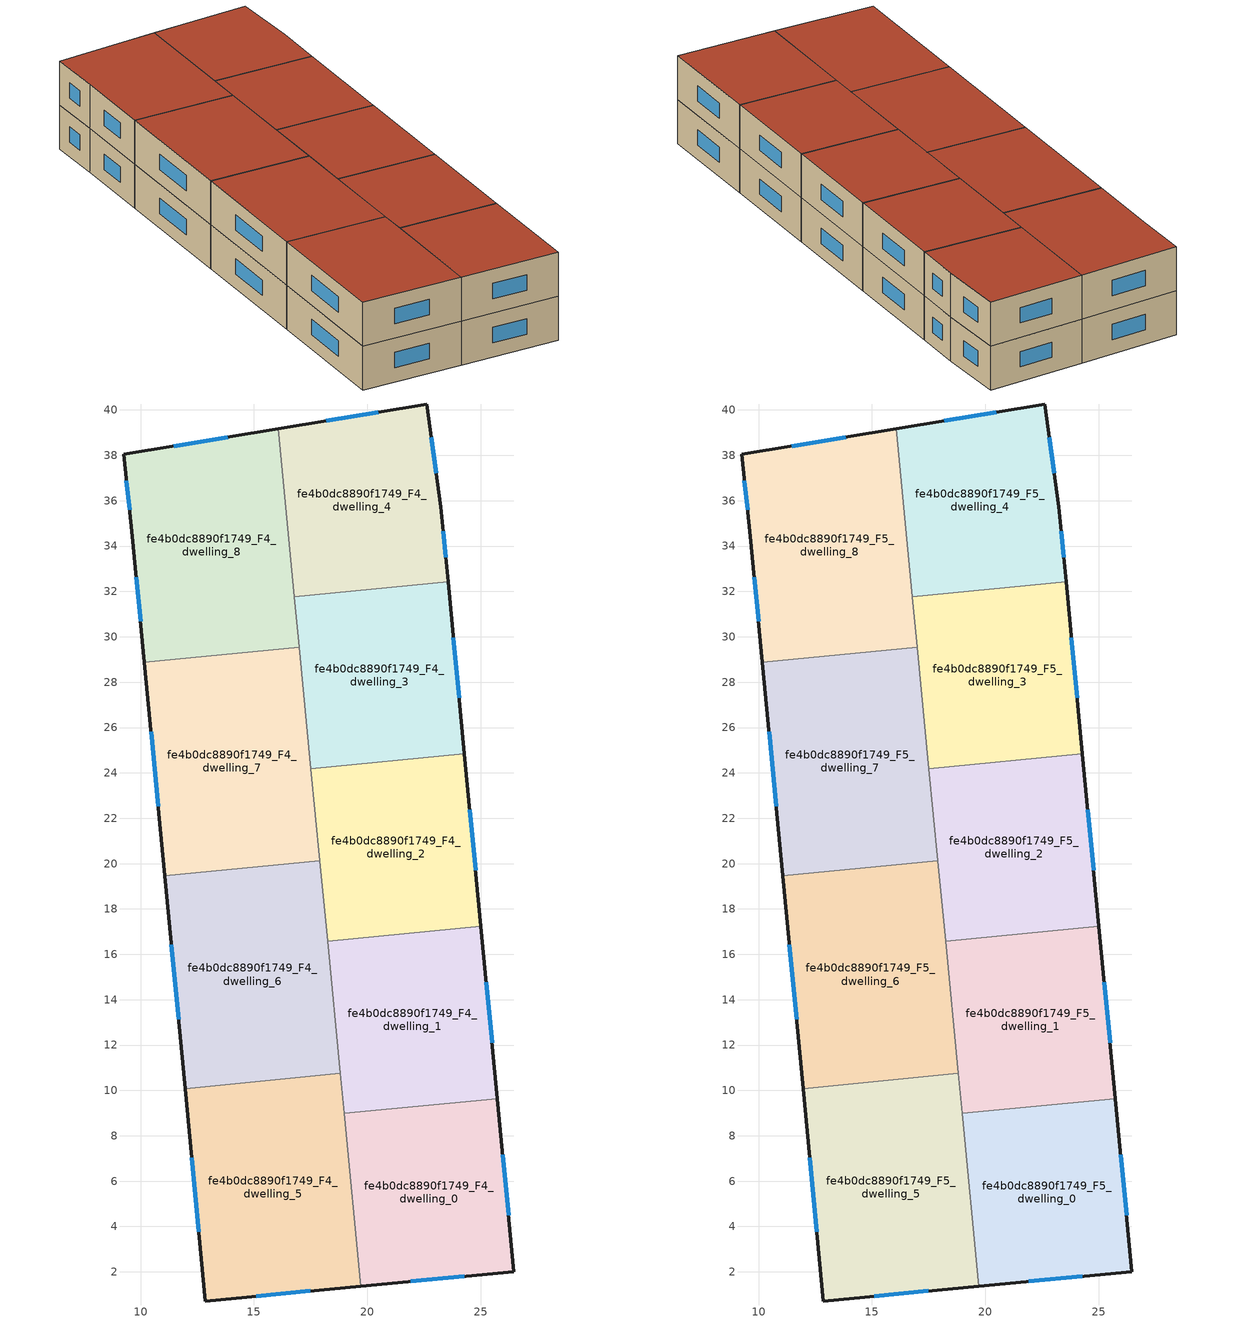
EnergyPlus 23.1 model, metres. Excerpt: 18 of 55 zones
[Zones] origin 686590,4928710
fe4b0dc8890f1749_F4_dwelling_0
 floor to fe4b0dc8890f1749_F3_dwelling_0 (EU_floor_Construction): 25.73,9.63 26.46,2.01 19.72,1.37 18.98,8.98 z12
 wall outside (EU_wall_Construction): 19.72,1.37 26.46,2.01 25.73,9.63 z12:15
 wall to fe4b0dc8890f1749_F4_dwelling_1 (EU_wall_Construction): 25.73,9.63 18.98,8.98 z12:15
 wall to fe4b0dc8890f1749_F4_dwelling_5 (EU_wall_Construction): 18.98,8.98 19.72,1.37 z12:15
 window (EU_Window_Construction): 21.91,1.58 24.27,1.81 / 26.23,4.49 25.97,7.16 z12.98:14.02
fe4b0dc8890f1749_F4_dwelling_1
 floor to fe4b0dc8890f1749_F3_dwelling_1 (EU_floor_Construction): 25.01,17.24 25.73,9.63 18.98,8.98 18.25,16.59 z12
 wall outside (EU_wall_Construction): 25.73,9.63 25.01,17.24 z12:15
 wall to fe4b0dc8890f1749_F4_dwelling_2 (EU_wall_Construction): 25.01,17.24 18.25,16.59 z12:15
 wall to fe4b0dc8890f1749_F4_dwelling_6 (EU_wall_Construction): 18.25,16.59 18.81,10.75 z12:15
 wall to fe4b0dc8890f1749_F4_dwelling_5 (EU_wall_Construction): 18.81,10.75 18.98,8.98 z12:15
 window (EU_Window_Construction): 25.5,12.11 25.24,14.77 z12.98:14.02
fe4b0dc8890f1749_F4_dwelling_2
 floor to fe4b0dc8890f1749_F3_dwelling_2 (EU_floor_Construction): 24.28,24.84 25.01,17.24 18.25,16.59 17.51,24.18 z12
 wall outside (EU_wall_Construction): 25.01,17.24 24.28,24.84 z12:15
 wall to fe4b0dc8890f1749_F4_dwelling_3 (EU_wall_Construction): 24.28,24.84 17.51,24.18 z12:15
 wall to fe4b0dc8890f1749_F4_dwelling_7 (EU_wall_Construction): 17.51,24.18 17.91,20.13 z12:15
 wall to fe4b0dc8890f1749_F4_dwelling_6 (EU_wall_Construction): 17.91,20.13 18.25,16.59 z12:15
 window (EU_Window_Construction): 24.77,19.71 24.52,22.37 z12.98:14.02
fe4b0dc8890f1749_F4_dwelling_3
 floor to fe4b0dc8890f1749_F3_dwelling_3 (EU_floor_Construction): 23.56,32.42 24.28,24.84 17.51,24.18 16.78,31.77 z12
 wall outside (EU_wall_Construction): 24.28,24.84 23.56,32.42 z12:15
 wall to fe4b0dc8890f1749_F4_dwelling_4 (EU_wall_Construction): 23.56,32.42 16.78,31.77 z12:15
 wall to fe4b0dc8890f1749_F4_dwelling_8 (EU_wall_Construction): 16.78,31.77 17,29.54 z12:15
 wall to fe4b0dc8890f1749_F4_dwelling_7 (EU_wall_Construction): 17,29.54 17.51,24.18 z12:15
 window (EU_Window_Construction): 24.05,27.3 23.79,29.96 z12.98:14.02
fe4b0dc8890f1749_F4_dwelling_4
 floor to fe4b0dc8890f1749_F3_dwelling_4 (EU_floor_Construction): 22.61,40.26 23.24,35.73 23.56,32.42 16.78,31.77 16.06,39.18 z12
 wall outside (EU_wall_Construction): 23.56,32.42 23.24,35.73 22.61,40.26 16.06,39.18 z12:15
 wall to fe4b0dc8890f1749_F4_dwelling_8 (EU_wall_Construction): 16.06,39.18 16.78,31.77 z12:15
 window (EU_Window_Construction): 23.46,33.5 23.34,34.66 / 20.48,39.91 18.19,39.53 / 23.04,37.21 22.82,38.79 z12.98:14.02
fe4b0dc8890f1749_F4_dwelling_5
 floor to fe4b0dc8890f1749_F3_dwelling_5 (EU_floor_Construction): 18.81,10.75 19.72,1.37 12.86,0.71 11.97,10.08 z12
 wall outside (EU_wall_Construction): 11.97,10.08 12.86,0.71 19.72,1.37 z12:15
 wall to fe4b0dc8890f1749_F4_dwelling_6 (EU_wall_Construction): 18.81,10.75 11.97,10.08 z12:15
 window (EU_Window_Construction): 15.09,0.93 17.49,1.16 / 12.26,7.04 12.57,3.76 z12.98:14.02
fe4b0dc8890f1749_F4_dwelling_6
 floor to fe4b0dc8890f1749_F3_dwelling_6 (EU_floor_Construction): 17.91,20.13 18.81,10.75 11.97,10.08 11.07,19.47 z12
 wall outside (EU_wall_Construction): 11.07,19.47 11.97,10.08 z12:15
 wall to fe4b0dc8890f1749_F4_dwelling_7 (EU_wall_Construction): 17.91,20.13 11.07,19.47 z12:15
 window (EU_Window_Construction): 11.36,16.42 11.68,13.14 z12.98:14.02
fe4b0dc8890f1749_F4_dwelling_7
 floor to fe4b0dc8890f1749_F3_dwelling_7 (EU_floor_Construction): 17,29.54 17.91,20.13 11.07,19.47 10.17,28.88 z12
 wall outside (EU_wall_Construction): 10.17,28.88 11.07,19.47 z12:15
 wall to fe4b0dc8890f1749_F4_dwelling_8 (EU_wall_Construction): 17,29.54 10.17,28.88 z12:15
 window (EU_Window_Construction): 10.47,25.82 10.78,22.53 z12.98:14.02
fe4b0dc8890f1749_F4_dwelling_8
 floor to fe4b0dc8890f1749_F3_dwelling_8 (EU_floor_Construction): 16.06,39.18 17,29.54 10.17,28.88 9.64,34.43 9.25,38.04 z12
 wall outside (EU_wall_Construction): 16.06,39.18 9.25,38.04 9.64,34.43 10.17,28.88 z12:15
 window (EU_Window_Construction): 9.82,32.63 10,30.68 / 9.38,36.87 9.52,35.61 / 13.85,38.81 11.47,38.41 z12.98:14.02
fe4b0dc8890f1749_F5_dwelling_0
 floor to fe4b0dc8890f1749_F4_dwelling_0 (EU_floor_Construction): 25.73,9.63 26.46,2.01 19.72,1.37 18.98,8.98 z15
 wall outside (EU_wall_Construction): 19.72,1.37 26.46,2.01 25.73,9.63 z15:18
 wall to fe4b0dc8890f1749_F5_dwelling_1 (EU_wall_Construction): 25.73,9.63 18.98,8.98 z15:18
 wall to fe4b0dc8890f1749_F5_dwelling_5 (EU_wall_Construction): 18.98,8.98 19.72,1.37 z15:18
 window (EU_Window_Construction): 21.91,1.58 24.27,1.81 / 26.23,4.49 25.97,7.16 z15.98:17.02
 roof outside (EU_roof_Construction): 26.46,2.01 25.73,9.63 18.98,8.98 19.72,1.37 z18
fe4b0dc8890f1749_F5_dwelling_1
 floor to fe4b0dc8890f1749_F4_dwelling_1 (EU_floor_Construction): 25.01,17.24 25.73,9.63 18.98,8.98 18.25,16.59 z15
 wall outside (EU_wall_Construction): 25.73,9.63 25.01,17.24 z15:18
 wall to fe4b0dc8890f1749_F5_dwelling_2 (EU_wall_Construction): 25.01,17.24 18.25,16.59 z15:18
 wall to fe4b0dc8890f1749_F5_dwelling_6 (EU_wall_Construction): 18.25,16.59 18.81,10.75 z15:18
 wall to fe4b0dc8890f1749_F5_dwelling_5 (EU_wall_Construction): 18.81,10.75 18.98,8.98 z15:18
 window (EU_Window_Construction): 25.5,12.11 25.24,14.77 z15.98:17.02
 roof outside (EU_roof_Construction): 25.73,9.63 25.01,17.24 18.25,16.59 18.98,8.98 z18
fe4b0dc8890f1749_F5_dwelling_2
 floor to fe4b0dc8890f1749_F4_dwelling_2 (EU_floor_Construction): 24.28,24.84 25.01,17.24 18.25,16.59 17.51,24.18 z15
 wall outside (EU_wall_Construction): 25.01,17.24 24.28,24.84 z15:18
 wall to fe4b0dc8890f1749_F5_dwelling_3 (EU_wall_Construction): 24.28,24.84 17.51,24.18 z15:18
 wall to fe4b0dc8890f1749_F5_dwelling_7 (EU_wall_Construction): 17.51,24.18 17.91,20.13 z15:18
 wall to fe4b0dc8890f1749_F5_dwelling_6 (EU_wall_Construction): 17.91,20.13 18.25,16.59 z15:18
 window (EU_Window_Construction): 24.77,19.71 24.52,22.37 z15.98:17.02
 roof outside (EU_roof_Construction): 25.01,17.24 24.28,24.84 17.51,24.18 18.25,16.59 z18
fe4b0dc8890f1749_F5_dwelling_3
 floor to fe4b0dc8890f1749_F4_dwelling_3 (EU_floor_Construction): 23.56,32.42 24.28,24.84 17.51,24.18 16.78,31.77 z15
 wall outside (EU_wall_Construction): 24.28,24.84 23.56,32.42 z15:18
 wall to fe4b0dc8890f1749_F5_dwelling_4 (EU_wall_Construction): 23.56,32.42 16.78,31.77 z15:18
 wall to fe4b0dc8890f1749_F5_dwelling_8 (EU_wall_Construction): 16.78,31.77 17,29.54 z15:18
 wall to fe4b0dc8890f1749_F5_dwelling_7 (EU_wall_Construction): 17,29.54 17.51,24.18 z15:18
 window (EU_Window_Construction): 24.05,27.3 23.79,29.96 z15.98:17.02
 roof outside (EU_roof_Construction): 24.28,24.84 23.56,32.42 16.78,31.77 17.51,24.18 z18
fe4b0dc8890f1749_F5_dwelling_4
 floor to fe4b0dc8890f1749_F4_dwelling_4 (EU_floor_Construction): 22.61,40.26 23.24,35.73 23.56,32.42 16.78,31.77 16.06,39.18 z15
 wall outside (EU_wall_Construction): 23.56,32.42 23.24,35.73 22.61,40.26 16.06,39.18 z15:18
 wall to fe4b0dc8890f1749_F5_dwelling_8 (EU_wall_Construction): 16.06,39.18 16.78,31.77 z15:18
 window (EU_Window_Construction): 23.46,33.5 23.34,34.66 / 20.48,39.91 18.19,39.53 / 23.04,37.21 22.82,38.79 z15.98:17.02
 roof outside (EU_roof_Construction): 23.56,32.42 23.24,35.73 22.61,40.26 16.06,39.18 16.78,31.77 z18
fe4b0dc8890f1749_F5_dwelling_5
 floor to fe4b0dc8890f1749_F4_dwelling_5 (EU_floor_Construction): 18.81,10.75 19.72,1.37 12.86,0.71 11.97,10.08 z15
 wall outside (EU_wall_Construction): 11.97,10.08 12.86,0.71 19.72,1.37 z15:18
 wall to fe4b0dc8890f1749_F5_dwelling_6 (EU_wall_Construction): 18.81,10.75 11.97,10.08 z15:18
 window (EU_Window_Construction): 15.09,0.93 17.49,1.16 / 12.26,7.04 12.57,3.76 z15.98:17.02
 roof outside (EU_roof_Construction): 19.72,1.37 18.81,10.75 11.97,10.08 12.86,0.71 z18
fe4b0dc8890f1749_F5_dwelling_6
 floor to fe4b0dc8890f1749_F4_dwelling_6 (EU_floor_Construction): 17.91,20.13 18.81,10.75 11.97,10.08 11.07,19.47 z15
 wall outside (EU_wall_Construction): 11.07,19.47 11.97,10.08 z15:18
 wall to fe4b0dc8890f1749_F5_dwelling_7 (EU_wall_Construction): 17.91,20.13 11.07,19.47 z15:18
 window (EU_Window_Construction): 11.36,16.42 11.68,13.14 z15.98:17.02
 roof outside (EU_roof_Construction): 18.81,10.75 17.91,20.13 11.07,19.47 11.97,10.08 z18
fe4b0dc8890f1749_F5_dwelling_7
 floor to fe4b0dc8890f1749_F4_dwelling_7 (EU_floor_Construction): 17,29.54 17.91,20.13 11.07,19.47 10.17,28.88 z15
 wall outside (EU_wall_Construction): 10.17,28.88 11.07,19.47 z15:18
 wall to fe4b0dc8890f1749_F5_dwelling_8 (EU_wall_Construction): 17,29.54 10.17,28.88 z15:18
 window (EU_Window_Construction): 10.47,25.82 10.78,22.53 z15.98:17.02
 roof outside (EU_roof_Construction): 17.91,20.13 17,29.54 10.17,28.88 11.07,19.47 z18
fe4b0dc8890f1749_F5_dwelling_8
 floor to fe4b0dc8890f1749_F4_dwelling_8 (EU_floor_Construction): 16.06,39.18 17,29.54 10.17,28.88 9.64,34.43 9.25,38.04 z15
 wall outside (EU_wall_Construction): 16.06,39.18 9.25,38.04 9.64,34.43 10.17,28.88 z15:18
 window (EU_Window_Construction): 9.82,32.63 10,30.68 / 9.38,36.87 9.52,35.61 / 13.85,38.81 11.47,38.41 z15.98:17.02
 roof outside (EU_roof_Construction): 17,29.54 16.06,39.18 9.25,38.04 9.64,34.43 10.17,28.88 z18
[Building]
EU S2 Campaign: North Axis=0; Terrain=City; Solar Distribution=FullExterior
[Site:Location]
Bologna: Latitude=44.5; Longitude=11.25; Time Zone=1; Elevation=37
[SizingPeriod:WeatherFileDays]
AnnualSizingPeriod: Begin Month=1; Begin Day of Month=1; End Month=12; End Day of Month=31; Day of Week for Start Day=Monday; Use Weather File Daylight Saving Period=No; Use Weather File Rain and Snow Indicators=No
[MATERIAL]
EU_InternalMass_Material: Roughness=MediumRough; Thickness=0.1; Conductivity=1; Density=1800; Specific Heat=900; Thermal Absorptance=0.9; Solar Absorptance=0.7; Visible Absorptance=0.7
[MATERIAL:NOMASS] Roughness=MediumRough; Thermal Absorptance=0.9; Solar Absorptance=0.7; Visible Absorptance=0.7
Name | Thermal Resistance
EU_wall_NoMass | 0.905828
EU_roof_NoMass | 0.37593
EU_floor_NoMass | 0.67114
[WINDOWMATERIAL:SIMPLEGLAZINGSYSTEM]
EU_Window_SimpleGlazing: UFactor=4.52486; Solar Heat Gain Coefficient=0.85; Visible Transmittance=0.85
[CONSTRUCTION]
EU_wall_Construction: EU_wall_NoMass
EU_roof_Construction: EU_roof_NoMass
EU_floor_Construction: EU_floor_NoMass
EU_Window_Construction: EU_Window_SimpleGlazing
EU_InternalMass_Construction: EU_InternalMass_Material
[ZONE] Type=1; Multiplier=1; Ceiling Height=autocalculate; Floor Area=autocalculate; Part of Total Floor Area=Yes
Name | Volume
fe4b0dc8890f1749_F4_dwelling_0; fe4b0dc8890f1749_F5_dwelling_0 | 155.547
fe4b0dc8890f1749_F4_dwelling_1; fe4b0dc8890f1749_F5_dwelling_1 | 155.535
fe4b0dc8890f1749_F4_dwelling_2; fe4b0dc8890f1749_F5_dwelling_2 | 155.571
fe4b0dc8890f1749_F4_dwelling_3; fe4b0dc8890f1749_F5_dwelling_3 | 155.552
fe4b0dc8890f1749_F4_dwelling_4; fe4b0dc8890f1749_F5_dwelling_4 | 155.559
fe4b0dc8890f1749_F4_dwelling_5; fe4b0dc8890f1749_F5_dwelling_5 | 194.417
fe4b0dc8890f1749_F4_dwelling_6; fe4b0dc8890f1749_F5_dwelling_6 | 194.432
fe4b0dc8890f1749_F4_dwelling_7; fe4b0dc8890f1749_F5_dwelling_7 | 194.436
fe4b0dc8890f1749_F4_dwelling_8; fe4b0dc8890f1749_F5_dwelling_8 | 194.439
[INTERNALMASS] Construction=EU_InternalMass_Construction
Name | Zone or ZoneList | Surface Area
fe4b0dc8890f1749_F4_dwelling_0_EU_InternalMass | fe4b0dc8890f1749_F4_dwelling_0 | 51.8489
fe4b0dc8890f1749_F4_dwelling_1_EU_InternalMass | fe4b0dc8890f1749_F4_dwelling_1 | 51.845
fe4b0dc8890f1749_F4_dwelling_2_EU_InternalMass | fe4b0dc8890f1749_F4_dwelling_2 | 51.8568
fe4b0dc8890f1749_F4_dwelling_3_EU_InternalMass | fe4b0dc8890f1749_F4_dwelling_3 | 51.8507
fe4b0dc8890f1749_F4_dwelling_4_EU_InternalMass | fe4b0dc8890f1749_F4_dwelling_4 | 51.8528
fe4b0dc8890f1749_F4_dwelling_5_EU_InternalMass | fe4b0dc8890f1749_F4_dwelling_5 | 64.8057
fe4b0dc8890f1749_F4_dwelling_6_EU_InternalMass | fe4b0dc8890f1749_F4_dwelling_6 | 64.8101
fe4b0dc8890f1749_F4_dwelling_7_EU_InternalMass | fe4b0dc8890f1749_F4_dwelling_7 | 64.812
fe4b0dc8890f1749_F4_dwelling_8_EU_InternalMass | fe4b0dc8890f1749_F4_dwelling_8 | 64.8129
fe4b0dc8890f1749_F5_dwelling_0_EU_InternalMass | fe4b0dc8890f1749_F5_dwelling_0 | 51.8489
fe4b0dc8890f1749_F5_dwelling_1_EU_InternalMass | fe4b0dc8890f1749_F5_dwelling_1 | 51.845
fe4b0dc8890f1749_F5_dwelling_2_EU_InternalMass | fe4b0dc8890f1749_F5_dwelling_2 | 51.8568
fe4b0dc8890f1749_F5_dwelling_3_EU_InternalMass | fe4b0dc8890f1749_F5_dwelling_3 | 51.8507
fe4b0dc8890f1749_F5_dwelling_4_EU_InternalMass | fe4b0dc8890f1749_F5_dwelling_4 | 51.8528
fe4b0dc8890f1749_F5_dwelling_5_EU_InternalMass | fe4b0dc8890f1749_F5_dwelling_5 | 64.8057
fe4b0dc8890f1749_F5_dwelling_6_EU_InternalMass | fe4b0dc8890f1749_F5_dwelling_6 | 64.8101
fe4b0dc8890f1749_F5_dwelling_7_EU_InternalMass | fe4b0dc8890f1749_F5_dwelling_7 | 64.812
fe4b0dc8890f1749_F5_dwelling_8_EU_InternalMass | fe4b0dc8890f1749_F5_dwelling_8 | 64.8129
[OTHEREQUIPMENT] Fuel Type=Electricity; Design Level Calculation Method=Watts/Area; Power per Zone Floor Area=1; Fraction Latent=0; Fraction Radiant=0; Fraction Lost=0; Carbon Dioxide Generation Rate=0; EndUse Subcategory=EU_Step8_InternalGains
Name | Zone or ZoneList or Space or SpaceList | Schedule
EU_Step8_InternalGain_fe4b0dc8890f1749_F4_dwelling_0_f000 | fe4b0dc8890f1749_F4_dwelling_0 | EU_Step8_GainSchedule_fe4b0dc8890f1749_F4_dwelling_0_f000
EU_Step8_InternalGain_fe4b0dc8890f1749_F4_dwelling_1_f000 | fe4b0dc8890f1749_F4_dwelling_1 | EU_Step8_GainSchedule_fe4b0dc8890f1749_F4_dwelling_1_f000
EU_Step8_InternalGain_fe4b0dc8890f1749_F4_dwelling_2_f000 | fe4b0dc8890f1749_F4_dwelling_2 | EU_Step8_GainSchedule_fe4b0dc8890f1749_F4_dwelling_2_f000
EU_Step8_InternalGain_fe4b0dc8890f1749_F4_dwelling_3_f000 | fe4b0dc8890f1749_F4_dwelling_3 | EU_Step8_GainSchedule_fe4b0dc8890f1749_F4_dwelling_3_f000
EU_Step8_InternalGain_fe4b0dc8890f1749_F4_dwelling_4_f000 | fe4b0dc8890f1749_F4_dwelling_4 | EU_Step8_GainSchedule_fe4b0dc8890f1749_F4_dwelling_4_f000
EU_Step8_InternalGain_fe4b0dc8890f1749_F4_dwelling_5_f000 | fe4b0dc8890f1749_F4_dwelling_5 | EU_Step8_GainSchedule_fe4b0dc8890f1749_F4_dwelling_5_f000
EU_Step8_InternalGain_fe4b0dc8890f1749_F4_dwelling_6_f000 | fe4b0dc8890f1749_F4_dwelling_6 | EU_Step8_GainSchedule_fe4b0dc8890f1749_F4_dwelling_6_f000
EU_Step8_InternalGain_fe4b0dc8890f1749_F4_dwelling_7_f000 | fe4b0dc8890f1749_F4_dwelling_7 | EU_Step8_GainSchedule_fe4b0dc8890f1749_F4_dwelling_7_f000
EU_Step8_InternalGain_fe4b0dc8890f1749_F4_dwelling_8_f000 | fe4b0dc8890f1749_F4_dwelling_8 | EU_Step8_GainSchedule_fe4b0dc8890f1749_F4_dwelling_8_f000
EU_Step8_InternalGain_fe4b0dc8890f1749_F5_dwelling_0_f000 | fe4b0dc8890f1749_F5_dwelling_0 | EU_Step8_GainSchedule_fe4b0dc8890f1749_F5_dwelling_0_f000
EU_Step8_InternalGain_fe4b0dc8890f1749_F5_dwelling_1_f000 | fe4b0dc8890f1749_F5_dwelling_1 | EU_Step8_GainSchedule_fe4b0dc8890f1749_F5_dwelling_1_f000
EU_Step8_InternalGain_fe4b0dc8890f1749_F5_dwelling_2_f000 | fe4b0dc8890f1749_F5_dwelling_2 | EU_Step8_GainSchedule_fe4b0dc8890f1749_F5_dwelling_2_f000
EU_Step8_InternalGain_fe4b0dc8890f1749_F5_dwelling_3_f000 | fe4b0dc8890f1749_F5_dwelling_3 | EU_Step8_GainSchedule_fe4b0dc8890f1749_F5_dwelling_3_f000
EU_Step8_InternalGain_fe4b0dc8890f1749_F5_dwelling_4_f000 | fe4b0dc8890f1749_F5_dwelling_4 | EU_Step8_GainSchedule_fe4b0dc8890f1749_F5_dwelling_4_f000
EU_Step8_InternalGain_fe4b0dc8890f1749_F5_dwelling_5_f000 | fe4b0dc8890f1749_F5_dwelling_5 | EU_Step8_GainSchedule_fe4b0dc8890f1749_F5_dwelling_5_f000
EU_Step8_InternalGain_fe4b0dc8890f1749_F5_dwelling_6_f000 | fe4b0dc8890f1749_F5_dwelling_6 | EU_Step8_GainSchedule_fe4b0dc8890f1749_F5_dwelling_6_f000
EU_Step8_InternalGain_fe4b0dc8890f1749_F5_dwelling_7_f000 | fe4b0dc8890f1749_F5_dwelling_7 | EU_Step8_GainSchedule_fe4b0dc8890f1749_F5_dwelling_7_f000
EU_Step8_InternalGain_fe4b0dc8890f1749_F5_dwelling_8_f000 | fe4b0dc8890f1749_F5_dwelling_8 | EU_Step8_GainSchedule_fe4b0dc8890f1749_F5_dwelling_8_f000
[ZONEVENTILATION:DESIGNFLOWRATE] Schedule=EU_AlwaysOn; Design Flow Rate Calculation Method=AirChanges/Hour; Air Changes per Hour=0.73129; Ventilation Type=Natural; Fan Pressure Rise=0; Fan Total Efficiency=1; Constant Term Coefficient=1; Temperature Term Coefficient=0; Velocity Term Coefficient=0; Velocity Squared Term Coefficient=0; Minimum Indoor Temperature=-100; Maximum Indoor Temperature=100; Delta Temperature=-100; Minimum Outdoor Temperature=-100; Maximum Outdoor Temperature=100; Maximum Wind Speed=40
Name | Zone or ZoneList or Space or SpaceList
EU_ConstantAir_fe4b0dc8890f1749_F4_dwelling_0 | fe4b0dc8890f1749_F4_dwelling_0
EU_ConstantAir_fe4b0dc8890f1749_F4_dwelling_1 | fe4b0dc8890f1749_F4_dwelling_1
EU_ConstantAir_fe4b0dc8890f1749_F4_dwelling_2 | fe4b0dc8890f1749_F4_dwelling_2
EU_ConstantAir_fe4b0dc8890f1749_F4_dwelling_3 | fe4b0dc8890f1749_F4_dwelling_3
EU_ConstantAir_fe4b0dc8890f1749_F4_dwelling_4 | fe4b0dc8890f1749_F4_dwelling_4
EU_ConstantAir_fe4b0dc8890f1749_F4_dwelling_5 | fe4b0dc8890f1749_F4_dwelling_5
EU_ConstantAir_fe4b0dc8890f1749_F4_dwelling_6 | fe4b0dc8890f1749_F4_dwelling_6
EU_ConstantAir_fe4b0dc8890f1749_F4_dwelling_7 | fe4b0dc8890f1749_F4_dwelling_7
EU_ConstantAir_fe4b0dc8890f1749_F4_dwelling_8 | fe4b0dc8890f1749_F4_dwelling_8
EU_ConstantAir_fe4b0dc8890f1749_F5_dwelling_0 | fe4b0dc8890f1749_F5_dwelling_0
EU_ConstantAir_fe4b0dc8890f1749_F5_dwelling_1 | fe4b0dc8890f1749_F5_dwelling_1
EU_ConstantAir_fe4b0dc8890f1749_F5_dwelling_2 | fe4b0dc8890f1749_F5_dwelling_2
EU_ConstantAir_fe4b0dc8890f1749_F5_dwelling_3 | fe4b0dc8890f1749_F5_dwelling_3
EU_ConstantAir_fe4b0dc8890f1749_F5_dwelling_4 | fe4b0dc8890f1749_F5_dwelling_4
EU_ConstantAir_fe4b0dc8890f1749_F5_dwelling_5 | fe4b0dc8890f1749_F5_dwelling_5
EU_ConstantAir_fe4b0dc8890f1749_F5_dwelling_6 | fe4b0dc8890f1749_F5_dwelling_6
EU_ConstantAir_fe4b0dc8890f1749_F5_dwelling_7 | fe4b0dc8890f1749_F5_dwelling_7
EU_ConstantAir_fe4b0dc8890f1749_F5_dwelling_8 | fe4b0dc8890f1749_F5_dwelling_8
[HVACTEMPLATE:THERMOSTAT] Constant Heating Setpoint=20; Constant Cooling Setpoint=50
EU_HeatOnly_fe4b0dc8890f1749_F0_dwelling_0; EU_HeatOnly_fe4b0dc8890f1749_F0_dwelling_1; EU_HeatOnly_fe4b0dc8890f1749_F0_dwelling_2; EU_HeatOnly_fe4b0dc8890f1749_F0_dwelling_3; EU_HeatOnly_fe4b0dc8890f1749_F0_dwelling_4; EU_HeatOnly_fe4b0dc8890f1749_F0_dwelling_5; EU_HeatOnly_fe4b0dc8890f1749_F0_dwelling_6; EU_HeatOnly_fe4b0dc8890f1749_F0_dwelling_7; EU_HeatOnly_fe4b0dc8890f1749_F0_dwelling_8; EU_HeatOnly_fe4b0dc8890f1749_F0_dwelling_9; EU_HeatOnly_fe4b0dc8890f1749_F1_dwelling_0; EU_HeatOnly_fe4b0dc8890f1749_F1_dwelling_1; EU_HeatOnly_fe4b0dc8890f1749_F1_dwelling_2; EU_HeatOnly_fe4b0dc8890f1749_F1_dwelling_3; EU_HeatOnly_fe4b0dc8890f1749_F1_dwelling_4; EU_HeatOnly_fe4b0dc8890f1749_F1_dwelling_5; EU_HeatOnly_fe4b0dc8890f1749_F1_dwelling_6; EU_HeatOnly_fe4b0dc8890f1749_F1_dwelling_7; EU_HeatOnly_fe4b0dc8890f1749_F1_dwelling_8; EU_HeatOnly_fe4b0dc8890f1749_F2_dwelling_0; EU_HeatOnly_fe4b0dc8890f1749_F2_dwelling_1; EU_HeatOnly_fe4b0dc8890f1749_F2_dwelling_2; EU_HeatOnly_fe4b0dc8890f1749_F2_dwelling_3; EU_HeatOnly_fe4b0dc8890f1749_F2_dwelling_4; EU_HeatOnly_fe4b0dc8890f1749_F2_dwelling_5; EU_HeatOnly_fe4b0dc8890f1749_F2_dwelling_6; EU_HeatOnly_fe4b0dc8890f1749_F2_dwelling_7; EU_HeatOnly_fe4b0dc8890f1749_F2_dwelling_8; EU_HeatOnly_fe4b0dc8890f1749_F3_dwelling_0; EU_HeatOnly_fe4b0dc8890f1749_F3_dwelling_1; EU_HeatOnly_fe4b0dc8890f1749_F3_dwelling_2; EU_HeatOnly_fe4b0dc8890f1749_F3_dwelling_3; EU_HeatOnly_fe4b0dc8890f1749_F3_dwelling_4; EU_HeatOnly_fe4b0dc8890f1749_F3_dwelling_5; EU_HeatOnly_fe4b0dc8890f1749_F3_dwelling_6; EU_HeatOnly_fe4b0dc8890f1749_F3_dwelling_7; EU_HeatOnly_fe4b0dc8890f1749_F3_dwelling_8; EU_HeatOnly_fe4b0dc8890f1749_F4_dwelling_0; EU_HeatOnly_fe4b0dc8890f1749_F4_dwelling_1; EU_HeatOnly_fe4b0dc8890f1749_F4_dwelling_2; EU_HeatOnly_fe4b0dc8890f1749_F4_dwelling_3; EU_HeatOnly_fe4b0dc8890f1749_F4_dwelling_4; EU_HeatOnly_fe4b0dc8890f1749_F4_dwelling_5; EU_HeatOnly_fe4b0dc8890f1749_F4_dwelling_6; EU_HeatOnly_fe4b0dc8890f1749_F4_dwelling_7; EU_HeatOnly_fe4b0dc8890f1749_F4_dwelling_8; EU_HeatOnly_fe4b0dc8890f1749_F5_dwelling_0; EU_HeatOnly_fe4b0dc8890f1749_F5_dwelling_1; EU_HeatOnly_fe4b0dc8890f1749_F5_dwelling_2; EU_HeatOnly_fe4b0dc8890f1749_F5_dwelling_3; EU_HeatOnly_fe4b0dc8890f1749_F5_dwelling_4; EU_HeatOnly_fe4b0dc8890f1749_F5_dwelling_5; EU_HeatOnly_fe4b0dc8890f1749_F5_dwelling_6; EU_HeatOnly_fe4b0dc8890f1749_F5_dwelling_7; EU_HeatOnly_fe4b0dc8890f1749_F5_dwelling_8
[HVACTEMPLATE:ZONE:IDEALLOADSAIRSYSTEM] System Availability Schedule=EU_AlwaysOn; Maximum Heating Supply Air Temperature=50; Minimum Cooling Supply Air Temperature=13; Maximum Heating Supply Air Humidity Ratio=0.0156; Minimum Cooling Supply Air Humidity Ratio=0.0077; Heating Limit=NoLimit; Cooling Limit=NoLimit; Heating Availability Schedule=EU_AlwaysOn; Cooling Availability Schedule=EU_CoolingOff; Dehumidification Control Type=ConstantSensibleHeatRatio; Cooling Sensible Heat Ratio=0.7; Dehumidification Setpoint=60; Humidification Control Type=None; Humidification Setpoint=30; Outdoor Air Method=None; Outdoor Air Flow Rate per Person=0.00944; Outdoor Air Flow Rate per Zone Floor Area=0; Outdoor Air Flow Rate per Zone=0; Demand Controlled Ventilation Type=None; Outdoor Air Economizer Type=NoEconomizer; Heat Recovery Type=None; Sensible Heat Recovery Effectiveness=0.7; Latent Heat Recovery Effectiveness=0.65
Name | Template Thermostat
fe4b0dc8890f1749_F4_dwelling_0 | EU_HeatOnly_fe4b0dc8890f1749_F4_dwelling_0
fe4b0dc8890f1749_F4_dwelling_1 | EU_HeatOnly_fe4b0dc8890f1749_F4_dwelling_1
fe4b0dc8890f1749_F4_dwelling_2 | EU_HeatOnly_fe4b0dc8890f1749_F4_dwelling_2
fe4b0dc8890f1749_F4_dwelling_3 | EU_HeatOnly_fe4b0dc8890f1749_F4_dwelling_3
fe4b0dc8890f1749_F4_dwelling_4 | EU_HeatOnly_fe4b0dc8890f1749_F4_dwelling_4
fe4b0dc8890f1749_F4_dwelling_5 | EU_HeatOnly_fe4b0dc8890f1749_F4_dwelling_5
fe4b0dc8890f1749_F4_dwelling_6 | EU_HeatOnly_fe4b0dc8890f1749_F4_dwelling_6
fe4b0dc8890f1749_F4_dwelling_7 | EU_HeatOnly_fe4b0dc8890f1749_F4_dwelling_7
fe4b0dc8890f1749_F4_dwelling_8 | EU_HeatOnly_fe4b0dc8890f1749_F4_dwelling_8
fe4b0dc8890f1749_F5_dwelling_0 | EU_HeatOnly_fe4b0dc8890f1749_F5_dwelling_0
fe4b0dc8890f1749_F5_dwelling_1 | EU_HeatOnly_fe4b0dc8890f1749_F5_dwelling_1
fe4b0dc8890f1749_F5_dwelling_2 | EU_HeatOnly_fe4b0dc8890f1749_F5_dwelling_2
fe4b0dc8890f1749_F5_dwelling_3 | EU_HeatOnly_fe4b0dc8890f1749_F5_dwelling_3
fe4b0dc8890f1749_F5_dwelling_4 | EU_HeatOnly_fe4b0dc8890f1749_F5_dwelling_4
fe4b0dc8890f1749_F5_dwelling_5 | EU_HeatOnly_fe4b0dc8890f1749_F5_dwelling_5
fe4b0dc8890f1749_F5_dwelling_6 | EU_HeatOnly_fe4b0dc8890f1749_F5_dwelling_6
fe4b0dc8890f1749_F5_dwelling_7 | EU_HeatOnly_fe4b0dc8890f1749_F5_dwelling_7
fe4b0dc8890f1749_F5_dwelling_8 | EU_HeatOnly_fe4b0dc8890f1749_F5_dwelling_8
[SIZING:ZONE] Zone Cooling Design Supply Air Temperature Input Method=SupplyAirTemperature; Zone Cooling Design Supply Air Temperature=13; Zone Heating Design Supply Air Temperature Input Method=SupplyAirTemperature; Zone Heating Design Supply Air Temperature=50; Zone Cooling Design Supply Air Humidity Ratio=0.008; Zone Heating Design Supply Air Humidity Ratio=0.008; Cooling Design Air Flow Method=DesignDay; Cooling Design Air Flow Rate=0; Cooling Minimum Air Flow per Zone Floor Area=0.000762; Cooling Minimum Air Flow=0; Cooling Minimum Air Flow Fraction=0.2; Heating Design Air Flow Method=DesignDay; Heating Design Air Flow Rate=0; Heating Maximum Air Flow per Zone Floor Area=0.002032; Heating Maximum Air Flow=0.141576; Heating Maximum Air Flow Fraction=0.3; Account for Dedicated Outdoor Air System=No; Dedicated Outdoor Air System Control Strategy=NeutralSupplyAir; Dedicated Outdoor Air Low Setpoint Temperature for Design=autosize; Dedicated Outdoor Air High Setpoint Temperature for Design=autosize; Zone Load Sizing Method=Sensible Load Only No Latent Load; Zone Latent Cooling Design Supply Air Humidity Ratio Input Method=HumidityRatioDifference; Zone Cooling Design Supply Air Humidity Ratio Difference=0.005; Zone Latent Heating Design Supply Air Humidity Ratio Input Method=HumidityRatioDifference; Zone Humidification Design Supply Air Humidity Ratio Difference=0.005
fe4b0dc8890f1749_F4_dwelling_0; fe4b0dc8890f1749_F4_dwelling_1; fe4b0dc8890f1749_F4_dwelling_2; fe4b0dc8890f1749_F4_dwelling_3; fe4b0dc8890f1749_F4_dwelling_4; fe4b0dc8890f1749_F4_dwelling_5; fe4b0dc8890f1749_F4_dwelling_6; fe4b0dc8890f1749_F4_dwelling_7; fe4b0dc8890f1749_F4_dwelling_8; fe4b0dc8890f1749_F5_dwelling_0; fe4b0dc8890f1749_F5_dwelling_1; fe4b0dc8890f1749_F5_dwelling_2; fe4b0dc8890f1749_F5_dwelling_3; fe4b0dc8890f1749_F5_dwelling_4; fe4b0dc8890f1749_F5_dwelling_5; fe4b0dc8890f1749_F5_dwelling_6; fe4b0dc8890f1749_F5_dwelling_7; fe4b0dc8890f1749_F5_dwelling_8
[SCHEDULE:CONSTANT]
Name | Hourly Value
EU_AlwaysOn | 1
EU_CoolingOff | 0
[SCHEDULE:FILE] Column Number=1; Rows to Skip at Top=0; Number of Hours of Data=8760; Column Separator=Comma; Interpolate to Timestep=No; Minutes per Item=60; Adjust Schedule for Daylight Savings=Yes
Name | File
EU_Step8_GainSchedule_fe4b0dc8890f1749_F4_dwelling_0_f000 | ../../schedules/fe4b0dc8890f1749/fe4b0dc8890f1749_F4_dwelling_0_f000_gain.csv
EU_Step8_GainSchedule_fe4b0dc8890f1749_F4_dwelling_1_f000 | ../../schedules/fe4b0dc8890f1749/fe4b0dc8890f1749_F4_dwelling_1_f000_gain.csv
EU_Step8_GainSchedule_fe4b0dc8890f1749_F4_dwelling_2_f000 | ../../schedules/fe4b0dc8890f1749/fe4b0dc8890f1749_F4_dwelling_2_f000_gain.csv
EU_Step8_GainSchedule_fe4b0dc8890f1749_F4_dwelling_3_f000 | ../../schedules/fe4b0dc8890f1749/fe4b0dc8890f1749_F4_dwelling_3_f000_gain.csv
EU_Step8_GainSchedule_fe4b0dc8890f1749_F4_dwelling_4_f000 | ../../schedules/fe4b0dc8890f1749/fe4b0dc8890f1749_F4_dwelling_4_f000_gain.csv
EU_Step8_GainSchedule_fe4b0dc8890f1749_F4_dwelling_5_f000 | ../../schedules/fe4b0dc8890f1749/fe4b0dc8890f1749_F4_dwelling_5_f000_gain.csv
EU_Step8_GainSchedule_fe4b0dc8890f1749_F4_dwelling_6_f000 | ../../schedules/fe4b0dc8890f1749/fe4b0dc8890f1749_F4_dwelling_6_f000_gain.csv
EU_Step8_GainSchedule_fe4b0dc8890f1749_F4_dwelling_7_f000 | ../../schedules/fe4b0dc8890f1749/fe4b0dc8890f1749_F4_dwelling_7_f000_gain.csv
EU_Step8_GainSchedule_fe4b0dc8890f1749_F4_dwelling_8_f000 | ../../schedules/fe4b0dc8890f1749/fe4b0dc8890f1749_F4_dwelling_8_f000_gain.csv
EU_Step8_GainSchedule_fe4b0dc8890f1749_F5_dwelling_0_f000 | ../../schedules/fe4b0dc8890f1749/fe4b0dc8890f1749_F5_dwelling_0_f000_gain.csv
EU_Step8_GainSchedule_fe4b0dc8890f1749_F5_dwelling_1_f000 | ../../schedules/fe4b0dc8890f1749/fe4b0dc8890f1749_F5_dwelling_1_f000_gain.csv
EU_Step8_GainSchedule_fe4b0dc8890f1749_F5_dwelling_2_f000 | ../../schedules/fe4b0dc8890f1749/fe4b0dc8890f1749_F5_dwelling_2_f000_gain.csv
EU_Step8_GainSchedule_fe4b0dc8890f1749_F5_dwelling_3_f000 | ../../schedules/fe4b0dc8890f1749/fe4b0dc8890f1749_F5_dwelling_3_f000_gain.csv
EU_Step8_GainSchedule_fe4b0dc8890f1749_F5_dwelling_4_f000 | ../../schedules/fe4b0dc8890f1749/fe4b0dc8890f1749_F5_dwelling_4_f000_gain.csv
EU_Step8_GainSchedule_fe4b0dc8890f1749_F5_dwelling_5_f000 | ../../schedules/fe4b0dc8890f1749/fe4b0dc8890f1749_F5_dwelling_5_f000_gain.csv
EU_Step8_GainSchedule_fe4b0dc8890f1749_F5_dwelling_6_f000 | ../../schedules/fe4b0dc8890f1749/fe4b0dc8890f1749_F5_dwelling_6_f000_gain.csv
EU_Step8_GainSchedule_fe4b0dc8890f1749_F5_dwelling_7_f000 | ../../schedules/fe4b0dc8890f1749/fe4b0dc8890f1749_F5_dwelling_7_f000_gain.csv
EU_Step8_GainSchedule_fe4b0dc8890f1749_F5_dwelling_8_f000 | ../../schedules/fe4b0dc8890f1749/fe4b0dc8890f1749_F5_dwelling_8_f000_gain.csv
